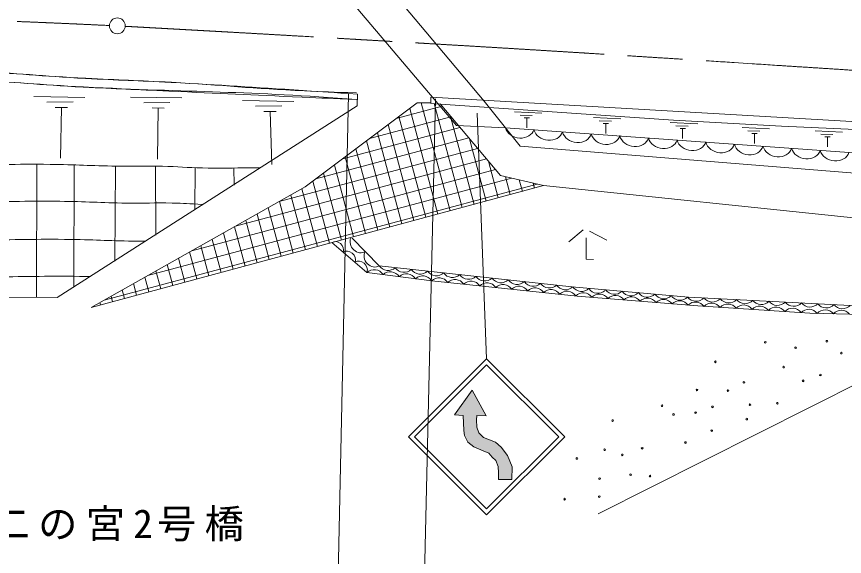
# Model space of a CAD drawing. Units: millimetres, scale not verified. Extents: x 40000 to 680000, y 20000 to 380000.
# Drawn here: x 275134 to 327770, y 276480 to 310823 of the extents above; entities that cross this region are included whole.
import ezdxf

# ---------------------------------------------------------------- set-up
doc = ezdxf.new("R2010")
doc.units = ezdxf.units.MM
doc.header["$LTSCALE"] = 1000
doc.linetypes.add('CHAIN', pattern=[18.5, 12, -1.5, 3.5, -1.5])
for name, color, linetype, lineweight in [('M-BGD', 7, 'Continuous', 13), ('M-BMK', 2, 'CHAIN', 13), ('M-BMK-SRVR', 3, 'Continuous', 13), ('M-STR-HTXT', 7, 'Continuous', 13), ('M-STR-STR1', 1, 'Continuous', 13), ('M-STR-STRC', 7, 'Continuous', 13)]:
    doc.layers.add(name, color=color, linetype=linetype, lineweight=lineweight)
doc.styles.add('ＭＳ ゴシック', font='')
doc.styles.get('ＭＳ ゴシック').set_extended_font_data('MS Gothic')

msp = doc.modelspace()

# ---------------------------------------------------------------- hatches: boundary and pattern name
at = {"layer": 'M-BGD'}
for points in [[(322682, 290103, 0.41421), (322736, 290049, 0.41421)], [(326602, 290172, 0.41421), (326656, 290118, 0.41421)], [(327519, 289416, 0.41421), (327573, 289362, 0.41421)], [(323851, 288522, 0.41421), (323905, 288468, 0.41421)], [(321321, 287554, 0.41421), (321375, 287500, 0.41421)], [(320313, 287027, 0.41421), (320367, 286973, 0.41421)], [(316118, 286064, 0.41421), (316172, 286010, 0.41421)], [(316852, 285514, 0.41421), (316906, 285460, 0.41421)], [(312978, 285125, 0.41421), (313032, 285071, 0.41421)], [(321505, 285216, 0.41421), (321559, 285162, 0.41421)], [(312469, 283263, 0.41421), (312523, 283209, 0.41421)], [(310704, 282713, 0.41421), (310758, 282659, 0.41421)], [(314120, 281682, 0.41421), (314174, 281628, 0.41421)], [(312148, 281430, 0.41421), (312202, 281376, 0.41421)], [(312126, 280284, 0.41421), (312180, 280230, 0.41421)]]:
    msp.add_hatch(color=256, dxfattribs=at).paths.add_polyline_path(points)
h = msp.add_hatch(color=256, dxfattribs=at)
edge = h.paths.add_edge_path()
edge.add_ellipse((324662, 289759), major_axis=(37.5, -38.9), ratio=1, start_angle=-133.9156, end_angle=46.0844)
h = msp.add_hatch(color=256, dxfattribs=at)
edge = h.paths.add_edge_path()
edge.add_ellipse((319565, 288860), major_axis=(37.5, -38.9), ratio=1, start_angle=-133.9156, end_angle=46.0844)
h = msp.add_hatch(color=256, dxfattribs=at)
edge = h.paths.add_edge_path()
edge.add_ellipse((326243, 288018), major_axis=(37.5, -38.9), ratio=1, start_angle=-133.9156, end_angle=46.0844)
h = msp.add_hatch(color=256, dxfattribs=at)
edge = h.paths.add_edge_path()
edge.add_ellipse((325143, 287651), major_axis=(37.5, -38.9), ratio=1, start_angle=-133.9156, end_angle=46.0844)
h = msp.add_hatch(color=256, dxfattribs=at)
edge = h.paths.add_edge_path()
edge.add_ellipse((318396, 287072), major_axis=(37.5, -38.9), ratio=1, start_angle=-133.9156, end_angle=46.0844)
h = msp.add_hatch(color=256, dxfattribs=at)
edge = h.paths.add_edge_path()
edge.add_ellipse((319381, 285995), major_axis=(37.5, -38.9), ratio=1, start_angle=-133.9156, end_angle=46.0844)
h = msp.add_hatch(color=256, dxfattribs=at)
edge = h.paths.add_edge_path()
edge.add_ellipse((321765, 286133), major_axis=(37.5, -38.9), ratio=1, start_angle=-133.9156, end_angle=46.0844)
h = msp.add_hatch(color=256, dxfattribs=at)
edge = h.paths.add_edge_path()
edge.add_ellipse((323507, 286225), major_axis=(37.5, -38.9), ratio=1, start_angle=-133.9156, end_angle=46.0844)
h = msp.add_hatch(color=256, dxfattribs=at)
edge = h.paths.add_edge_path()
edge.add_ellipse((318304, 285629), major_axis=(37.5, -38.9), ratio=1, start_angle=-133.9156, end_angle=46.0844)
h = msp.add_hatch(color=256, dxfattribs=at)
edge = h.paths.add_edge_path()
edge.add_ellipse((319335, 284483), major_axis=(37.5, -38.9), ratio=1, start_angle=-133.9156, end_angle=46.0844)
h = msp.add_hatch(color=256, dxfattribs=at)
edge = h.paths.add_edge_path()
edge.add_ellipse((317662, 283727), major_axis=(37.5, -38.9), ratio=1, start_angle=-133.9156, end_angle=46.0844)
h = msp.add_hatch(color=256, dxfattribs=at)
edge = h.paths.add_edge_path()
edge.add_ellipse((314911, 283360), major_axis=(37.5, -38.9), ratio=1, start_angle=-133.9156, end_angle=46.0844)
h = msp.add_hatch(color=256, dxfattribs=at)
edge = h.paths.add_edge_path()
edge.add_ellipse((313647, 282942), major_axis=(37.5, -38.9), ratio=1, start_angle=-133.9156, end_angle=46.0844)
h = msp.add_hatch(color=256, dxfattribs=at)
edge = h.paths.add_edge_path()
edge.add_ellipse((315412, 281590), major_axis=(37.5, -38.9), ratio=1, start_angle=-133.9156, end_angle=46.0844)
h = msp.add_hatch(color=256, dxfattribs=at)
edge = h.paths.add_edge_path()
edge.add_ellipse((309979, 280124), major_axis=(37.5, -38.9), ratio=1, start_angle=-133.9156, end_angle=46.0844)
at = {"layer": 'M-STR-STRC'}
msp.add_hatch(color=256, dxfattribs=at).paths.add_polyline_path([(303834, 283742), (303622, 284165), (303577, 284497), (303532, 285449), (302988, 285480), (304106, 287066), (304997, 285434), (304408, 285449), (304378, 285177), (304393, 284694), (304529, 284346), (304816, 284044), (305587, 283742), (305949, 283425), (306357, 282911), (306644, 282171), (306629, 281370), (305768, 281370), (305768, 281793), (305753, 282201), (305602, 282579), (305375, 282805), (305164, 283047), (304801, 283198), (304212, 283455)])

# ---------------------------------------------------------------- linework, layer by layer
at = {"layer": 'M-BGD'}
for p, q in [((296791, 305138), (296804, 305880)), ((276226, 305739), (279484, 305684)), ((277059, 305381), (278725, 305390)), ((282388, 305703), (285645, 305648)), ((283220, 305345), (284887, 305354)), ((289496, 305482), (292754, 305427)), ((293478, 299982), (300601, 305328)), ((300601, 305328), (301468, 305328)), ((302695, 298465), (300856, 305328)), ((316908, 304226), (301464, 305302)), ((301468, 305328), (301468, 305692)), ((301468, 305692), (359271, 302339)), ((304868, 305449), (306222, 303744)), ((277590, 305048), (278365, 305039)), ((277713, 292951), (296791, 305138)), ((277987, 305039), (277918, 301822)), ((283752, 305012), (284526, 305003)), ((284148, 305003), (284095, 301744)), ((290329, 305125), (291995, 305134)), ((290860, 304791), (291635, 304782)), ((291257, 304782), (291373, 301406)), ((299280, 304336), (302188, 305115)), ((301929, 298258), (300129, 304973)), ((303461, 298671), (301689, 305286)), ((302064, 305262), (305906, 300708)), ((306783, 304765), (308530, 304681)), ((297577, 303058), (302754, 304445)), ((301162, 298052), (299445, 304460)), ((304228, 298878), (302728, 304475)), ((307149, 304552), (307923, 304523)), ((307413, 304376), (307748, 304376)), ((307570, 304366), (307570, 303744)), ((311811, 304409), (313558, 304325)), ((295874, 301780), (303319, 303775)), ((300396, 297845), (298761, 303946)), ((306222, 303744), (339938, 301323)), ((312177, 304196), (312950, 304168)), ((312441, 304021), (312776, 304021)), ((312598, 304011), (312598, 303389)), ((316696, 304086), (318443, 304002)), ((323773, 303860), (316908, 304226)), ((317061, 303873), (317835, 303845)), ((321261, 303775), (323008, 303691)), ((329874, 303582), (323773, 303860)), ((299629, 297639), (298077, 303433)), ((317326, 303698), (317661, 303698)), ((317483, 303688), (317483, 303065)), ((321627, 303562), (322401, 303534)), ((321891, 303387), (322226, 303387)), ((322048, 303377), (322048, 302754)), ((325901, 303557), (327648, 303473)), ((326267, 303344), (327040, 303316)), ((294171, 300502), (303885, 303104)), ((298863, 297432), (297393, 302919)), ((304994, 299084), (303932, 303048)), ((326531, 303168), (326866, 303168)), ((326688, 303158), (326688, 302536)), ((291830, 299053), (304450, 302434)), ((298096, 297226), (296708, 302406)), ((307148, 302579), (332136, 300561)), ((289050, 297486), (305016, 301764)), ((297330, 297020), (296024, 301892)), ((305761, 299290), (305136, 301621)), ((276434, 301426), (276406, 292960)), ((278802, 301343), (278774, 293628)), ((281421, 301287), (281393, 295272)), ((283964, 301288), (283992, 296915)), ((286270, 295919), (305581, 301094)), ((286499, 301204), (286471, 298531)), ((288951, 301204), (288978, 300090)), ((296564, 296813), (295340, 301379)), ((295797, 296607), (294656, 300866)), ((305906, 300708), (308640, 300066)), ((306527, 299497), (306223, 300634)), ((308640, 300066), (279884, 292320)), ((280711, 292786), (308235, 300161)), ((283491, 294353), (306601, 300545)), ((295031, 296400), (293972, 300352)), ((307294, 299703), (307100, 300428)), ((308060, 299910), (307976, 300222)), ((308640, 300066), (345642, 296224)), ((279884, 292320), (293478, 299982)), ((294264, 296194), (293279, 299870)), ((292731, 295781), (291851, 299065)), ((293498, 295987), (292565, 299467)), ((291965, 295574), (291138, 298662)), ((291199, 295368), (290424, 298260)), ((289666, 294955), (288996, 297455)), ((290432, 295161), (289710, 297858)), ((288899, 294749), (288282, 297053)), ((311169, 297251), (310256, 296500)), ((311567, 297164), (312654, 296601)), ((288133, 294542), (287568, 296651)), ((295177, 296440), (297414, 294548)), ((296466, 296730), (298192, 294961)), ((311344, 296739), (311344, 295393)), ((286600, 294129), (286140, 295846)), ((287366, 294336), (286854, 296248)), ((285834, 293923), (285426, 295444)), ((311344, 295393), (311808, 295373)), ((285067, 293716), (284712, 295041)), ((298192, 294961), (310431, 293637)), ((283534, 293303), (283284, 294237)), ((284301, 293510), (283998, 294639)), ((297414, 294548), (301529, 294015)), ((282768, 293097), (282570, 293834)), ((301529, 294015), (310785, 293045)), ((282001, 292891), (281856, 293432)), ((310431, 293637), (317859, 292981)), ((268836, 293014), (277713, 292951)), ((281235, 292684), (281142, 293029)), ((310785, 293045), (318449, 292414)), ((317859, 292981), (331189, 292291)), ((280469, 292478), (280428, 292627)), ((318449, 292414), (325568, 291953)), ((325568, 291953), (330617, 291830)), ((336704, 291567), (312122, 279189))]:
    msp.add_line(p, q, dxfattribs=at)
at = {"layer": 'M-BGD', "color": 3}
msp.add_line((306222, 303744), (307148, 302579), dxfattribs=at)
at = {"layer": 'M-BGD'}
for centre in [(322736, 290103), (326656, 290172), (324662, 289759), (327573, 289416), (319565, 288860), (323905, 288522), (326243, 288018), (321375, 287554), (325143, 287651), (318396, 287072), (320367, 287027), (316172, 286064), (319381, 285995), (321765, 286133), (323507, 286225), (316906, 285514), (318304, 285629), (313032, 285125), (321559, 285216), (319335, 284483), (317662, 283727), (312523, 283263), (314911, 283360), (310758, 282713), (313647, 282942), (314174, 281682), (315412, 281590), (312202, 281430), (309979, 280124), (312180, 280284)]:
    msp.add_circle(centre, 54, dxfattribs=at)
for centre, major_axis, ratio, start_param, end_param in [((307132, 303875), (926, -141), 0.832426, 3.490121, 6.166735), ((308943, 303732), (-922, 163), 0.832426, 0.348528, 3.025143), ((310756, 303591), (921, -187), 0.828185, 3.521387, 6.232223), ((312581, 303475), (921, -187), 0.828185, 3.521387, 6.232223), ((314400, 303339), (921, -187), 0.828185, 3.521387, 6.232223), ((316221, 303208), (-921, 187), 0.828185, 0.379794, 3.070422), ((318042, 303077), (921, -187), 0.828185, 3.521387, 6.232223), ((319862, 302945), (-921, 187), 0.828185, 0.379794, 3.070422), ((321683, 302814), (-921, 187), 0.828185, 0.379794, 3.070422), ((323503, 302683), (921, -187), 0.828185, 3.521387, 6.212015), ((325324, 302552), (921, -187), 0.828185, 3.521387, 6.212015), ((327145, 302420), (-921, 187), 0.828185, 0.379794, 3.070422), ((295480, 296063), (-339, 346), 0.832426, 3.490121, 6.166735), ((296927, 296395), (429, -483), 0.832426, 3.490121, 6.166735), ((296216, 295439), (-356, 363), 0.832426, 3.490121, 6.166735), ((297814, 295486), (-429, 483), 0.832426, 0.237754, 3.025143), ((296970, 294797), (-356, 363), 0.832426, 3.490121, 6.166735), ((298763, 295367), (-364, -600), 0.97987, 5.865324, 7.546764), ((299783, 295252), (-364, -600), 0.97987, 5.865324, 7.546764), ((297864, 294026), (191, 673), 0.978108, 5.57339, 7.282534), ((298888, 293893), (191, 673), 0.978108, 5.57339, 7.282534), ((299922, 293760), (191, 673), 0.978108, 5.57339, 7.282534), ((300802, 295136), (364, 601), 0.975865, 2.721785, 4.433316), ((300946, 293628), (191, 673), 0.978108, 5.57339, 7.282534), ((301837, 295033), (364, 601), 0.975865, 2.721785, 4.415084), ((302862, 294921), (364, 601), 0.975865, 2.721785, 4.417307), ((303888, 294810), (364, 601), 0.975865, 2.721785, 4.417307), ((304914, 294699), (364, 601), 0.975865, 2.721785, 4.417307), ((301983, 293506), (-175, -678), 0.978108, 2.431797, 4.140942), ((303001, 293399), (-175, -678), 0.978108, 2.431797, 4.140942), ((304019, 293292), (-175, -678), 0.978108, 2.431797, 4.140942), ((305037, 293186), (-175, -678), 0.978108, 2.431797, 4.140942), ((305940, 294588), (364, 601), 0.975865, 2.721785, 4.417307), ((306055, 293079), (-175, -678), 0.978108, 2.431797, 4.140942), ((306966, 294477), (364, 601), 0.975865, 2.721785, 4.417307), ((307993, 294366), (364, 601), 0.975865, 2.721785, 4.417307), ((309019, 294255), (364, 601), 0.975865, 2.721785, 4.417307), ((310045, 294144), (364, 601), 0.975865, 2.721785, 4.417307), ((307073, 292972), (-175, -678), 0.978108, 2.431797, 4.140942), ((308091, 292866), (-175, -678), 0.978108, 2.431797, 4.140942), ((309109, 292759), (-175, -678), 0.978108, 2.431797, 4.140942), ((310127, 292652), (-175, -678), 0.978108, 2.431797, 4.140942), ((311071, 294033), (364, 601), 0.975865, 2.721785, 4.417307), ((311156, 292555), (160, 681), 0.978108, 5.57339, 7.282534), ((312097, 293922), (364, 601), 0.975865, 2.721785, 4.417307), ((312176, 292470), (160, 681), 0.978108, 5.57339, 7.282534), ((313163, 293850), (364, 601), 0.975865, 2.721785, 4.455918), ((314208, 293758), (364, 601), 0.973418, 2.720463, 4.450499), ((315250, 293663), (364, 601), 0.973418, 2.720463, 4.450499), ((313197, 292384), (160, 681), 0.978108, 5.57339, 7.282534), ((314217, 292299), (160, 681), 0.978108, 5.57339, 7.282534), ((315234, 292217), (160, 681), 0.978108, 5.57339, 7.282534), ((316293, 293569), (364, 601), 0.973418, 2.720463, 4.450499), ((316253, 292133), (160, 681), 0.978108, 5.57339, 7.282534), ((317335, 293475), (364, 601), 0.973418, 2.720463, 4.450499), ((317273, 292048), (160, 681), 0.978108, 5.57339, 7.282534), ((318355, 293409), (-333, -619), 0.973418, 5.862056, 7.592092), ((318292, 291966), (160, 681), 0.978108, 5.57339, 7.282534), ((319395, 293362), (333, 619), 0.973418, 2.720463, 4.42547), ((320428, 293309), (333, 619), 0.973418, 2.720463, 4.42547), ((321462, 293255), (333, 619), 0.973418, 2.720463, 4.42547), ((322495, 293202), (333, 619), 0.973418, 2.720463, 4.42547), ((323529, 293148), (333, 619), 0.973418, 2.720463, 4.42547), ((324562, 293095), (333, 619), 0.973418, 2.720463, 4.42547), ((319325, 291893), (142, 685), 0.978108, 5.57339, 7.282534), ((320347, 291835), (142, 685), 0.978108, 5.57339, 7.282534), ((321369, 291778), (-142, 688), 0.93962, 5.15608, 6.894188), ((322379, 291708), (-179, -677), 0.975824, 2.460519, 4.197735), ((323421, 291639), (-179, -677), 0.975824, 2.460519, 4.197735), ((324461, 291571), (-179, -677), 0.975824, 2.460519, 4.197735), ((325502, 291504), (179, 677), 0.975824, 5.641617, 7.339327), ((325596, 293041), (333, 619), 0.973418, 2.720463, 4.42547), ((326536, 291469), (-164, -680), 0.975824, 2.500024, 4.197735), ((326629, 292988), (333, 619), 0.973418, 2.720463, 4.42547), ((327561, 291445), (-164, -680), 0.975824, 2.500024, 4.197735), ((327662, 292934), (333, 619), 0.973418, 2.720463, 4.42547)]:
    msp.add_ellipse(centre, major_axis=major_axis, ratio=ratio, start_param=start_param, end_param=end_param, dxfattribs=at)
for points, knots in [([(206493, 300453), (207629, 300932), (207966, 301047), (208924, 301393), (211277, 302243), (212671, 302487), (215090, 303124), (217172, 303671), (218351, 303928), (220454, 304390), (222574, 304856), (223765, 305102), (225902, 305488), (228049, 305876), (229254, 306081), (231416, 306378), (233784, 306702), (235119, 306819), (237498, 307053), (239607, 307260), (240789, 307371), (242903, 307518), (244738, 307645), (245766, 307712), (247604, 307771), (249468, 307831), (250513, 307833), (252377, 307813), (254324, 307792), (255414, 307750), (257360, 307686), (260602, 307581), (262414, 307417), (265656, 307349), (268279, 307295), (269750, 307383), (272371, 307307), (275163, 307227), (276720, 307030), (279509, 306885), (281636, 306775), (282829, 306742), (284957, 306632), (288239, 306462), (290077, 306335), (293356, 306116), (294703, 306026), (295127, 305999), (296804, 305880)], [0, 0, 0, 0, 1, 1, 1, 2, 2, 2, 3, 3, 3, 4, 4, 4, 5, 5, 5, 6, 6, 6, 7, 7, 7, 8, 8, 8, 9, 9, 9, 10, 10, 10, 11, 11, 11, 12, 12, 12, 13, 13, 13, 14, 14, 14, 15, 15, 15, 16, 16, 16, 16]), ([(206516, 300462), (207653, 300942), (207990, 301056), (208948, 301402), (211300, 302252), (212694, 302497), (215114, 303133), (217195, 303681), (218375, 303938), (220477, 304400), (222597, 304865), (223789, 305111), (225925, 305497), (228072, 305885), (229278, 306091), (231440, 306387), (233808, 306712), (235143, 306829), (237521, 307063), (239630, 307270), (240813, 307380), (242927, 307527), (244761, 307654), (245790, 307721), (247628, 307780), (249491, 307840), (250536, 307843), (252400, 307823), (254347, 307802), (255438, 307759), (257384, 307696), (260625, 307590), (262437, 307426), (265680, 307359), (268302, 307305), (269773, 307392), (272395, 307317), (275187, 307237), (276743, 307039), (279532, 306895), (281660, 306784), (282853, 306754), (284980, 306641), (288288, 306466), (290134, 306240), (293443, 306093), (294730, 306036), (295144, 306014), (296738, 305966)], [0, 0, 0, 0, 1, 1, 1, 2, 2, 2, 3, 3, 3, 4, 4, 4, 5, 5, 5, 6, 6, 6, 7, 7, 7, 8, 8, 8, 9, 9, 9, 10, 10, 10, 11, 11, 11, 12, 12, 12, 13, 13, 13, 14, 14, 14, 15, 15, 15, 16, 16, 16, 16]), ([(206368, 299879), (207492, 300372), (207832, 300490), (208784, 300842), (211130, 301711), (212531, 301937), (214950, 302573), (217032, 303121), (218211, 303378), (220314, 303840), (222434, 304305), (223626, 304552), (225762, 304938), (227909, 305326), (229115, 305531), (231276, 305827), (233644, 306152), (234979, 306269), (237358, 306503), (239467, 306710), (240649, 306821), (242764, 306967), (244598, 307094), (245627, 307162), (247465, 307221), (249328, 307280), (250373, 307283), (252237, 307263), (254184, 307242), (255274, 307200), (257220, 307136), (260462, 307030), (262274, 306866), (265517, 306799), (268139, 306745), (269610, 306832), (272232, 306757), (275023, 306677), (276580, 306480), (279369, 306335), (281496, 306224), (282689, 306179), (284817, 306082), (288126, 305929), (289979, 305836), (293288, 305694), (294650, 305635), (295076, 305616), (296774, 305546)], [0, 0, 0, 0, 1, 1, 1, 2, 2, 2, 3, 3, 3, 4, 4, 4, 5, 5, 5, 6, 6, 6, 7, 7, 7, 8, 8, 8, 9, 9, 9, 10, 10, 10, 11, 11, 11, 12, 12, 12, 13, 13, 13, 14, 14, 14, 15, 15, 15, 16, 16, 16, 16]), ([(206376, 299912), (207513, 300392), (207850, 300506), (208808, 300852), (211161, 301702), (212555, 301947), (214974, 302583), (217056, 303130), (218235, 303388), (220337, 303849), (222458, 304315), (223649, 304561), (225785, 304947), (227932, 305335), (229138, 305541), (231300, 305837), (233668, 306161), (235003, 306279), (237381, 306512), (239490, 306720), (240673, 306830), (242787, 306977), (244622, 307104), (245650, 307171), (247488, 307230), (249351, 307290), (250396, 307292), (252260, 307272), (254208, 307251), (255298, 307209), (257244, 307146), (260485, 307040), (262298, 306876), (265540, 306809), (268163, 306754), (269634, 306862), (272255, 306767), (275046, 306665), (276603, 306485), (279393, 306344), (286180, 306003), (289999, 306081), (296774, 305546), (296784, 305546), (296787, 305546), (296798, 305545)], [0, 0, 0, 0, 1, 1, 1, 2, 2, 2, 3, 3, 3, 4, 4, 4, 5, 5, 5, 6, 6, 6, 7, 7, 7, 8, 8, 8, 9, 9, 9, 10, 10, 10, 11, 11, 11, 12, 12, 12, 13, 13, 13, 14, 14, 14, 15, 15, 15, 15]), ([(215378, 297246), (216466, 297546), (216758, 297620), (217647, 297840), (219123, 298204), (219966, 298336), (221450, 298664), (222766, 298955), (223495, 299157), (224817, 299420), (226236, 299701), (227040, 299808), (228468, 300041), (229898, 300274), (230696, 300427), (232133, 300613), (233533, 300795), (234324, 300834), (235729, 300980), (237254, 301138), (238104, 301269), (239632, 301393), (240972, 301502), (241726, 301504), (243068, 301577), (244557, 301657), (245389, 301748), (246880, 301784), (248553, 301824), (249490, 301787), (251163, 301761), (252734, 301736), (253612, 301677), (255182, 301647), (257159, 301609), (258267, 301626), (260244, 301601), (262942, 301567), (264453, 301536), (267150, 301487), (268841, 301455), (269788, 301404), (271480, 301395), (273738, 301382), (275004, 301446), (277262, 301420), (278918, 301401), (279844, 301331), (281500, 301305), (282636, 301288), (283273, 301334), (284409, 301305), (285403, 301281), (285957, 301205), (286951, 301191), (287971, 301177), (288543, 301191), (289563, 301191), (289974, 301191), (290103, 301191), (290617, 301191)], [0, 0, 0, 0, 1, 1, 1, 2, 2, 2, 3, 3, 3, 4, 4, 4, 5, 5, 5, 6, 6, 6, 7, 7, 7, 8, 8, 8, 9, 9, 9, 10, 10, 10, 11, 11, 11, 12, 12, 12, 13, 13, 13, 14, 14, 14, 15, 15, 15, 16, 16, 16, 17, 17, 17, 18, 18, 18, 19, 19, 19, 20, 20, 20, 20]), ([(216004, 294898), (217092, 295198), (217384, 295272), (218274, 295491), (219749, 295856), (220593, 295987), (222076, 296316), (223393, 296607), (224121, 296809), (225444, 297071), (226862, 297352), (227666, 297460), (229094, 297693), (230524, 297926), (231322, 298079), (232759, 298265), (234159, 298447), (234951, 298485), (236355, 298631), (237880, 298790), (238730, 298921), (240259, 299045), (241598, 299154), (242353, 299156), (243695, 299228), (245184, 299308), (246016, 299400), (247506, 299436), (249179, 299476), (250117, 299439), (251790, 299413), (253360, 299388), (254238, 299329), (255808, 299299), (257785, 299260), (258893, 299278), (260871, 299253), (263568, 299219), (265079, 299188), (267777, 299138), (269468, 299107), (270415, 299056), (272106, 299047), (274365, 299034), (275630, 299098), (277888, 299072), (279544, 299052), (280471, 298984), (282126, 298957), (283262, 298939), (283899, 298987), (285035, 298957), (285799, 298937), (286049, 298928), (286988, 298877)], [0, 0, 0, 0, 1, 1, 1, 2, 2, 2, 3, 3, 3, 4, 4, 4, 5, 5, 5, 6, 6, 6, 7, 7, 7, 8, 8, 8, 9, 9, 9, 10, 10, 10, 11, 11, 11, 12, 12, 12, 13, 13, 13, 14, 14, 14, 15, 15, 15, 16, 16, 16, 17, 17, 17, 18, 18, 18, 18]), ([(216709, 292472), (217797, 292772), (218089, 292845), (218979, 293065), (220454, 293429), (221297, 293561), (222781, 293889), (224097, 294180), (224826, 294383), (226148, 294645), (227567, 294926), (228371, 295033), (229799, 295266), (231229, 295499), (232027, 295652), (233464, 295838), (234864, 296020), (235656, 296059), (237060, 296205), (238585, 296363), (239435, 296494), (240963, 296618), (242303, 296727), (243057, 296729), (244399, 296802), (245888, 296882), (246720, 296973), (248211, 297009), (249884, 297049), (250822, 297012), (252495, 296986), (254065, 296962), (254943, 296903), (256513, 296872), (258490, 296834), (259598, 296851), (261575, 296826), (264273, 296792), (265784, 296761), (268481, 296712), (270173, 296680), (271119, 296630), (272811, 296620), (275069, 296608), (276335, 296679), (278593, 296645), (280249, 296620), (281175, 296553), (282831, 296531), (283017, 296528), (283076, 296526), (283307, 296525)], [0, 0, 0, 0, 1, 1, 1, 2, 2, 2, 3, 3, 3, 4, 4, 4, 5, 5, 5, 6, 6, 6, 7, 7, 7, 8, 8, 8, 9, 9, 9, 10, 10, 10, 11, 11, 11, 12, 12, 12, 13, 13, 13, 14, 14, 14, 15, 15, 15, 16, 16, 16, 17, 17, 17, 17]), ([(217257, 290123), (218345, 290423), (218637, 290497), (219527, 290716), (221002, 291081), (221845, 291212), (223329, 291541), (224645, 291832), (225374, 292034), (226696, 292296), (228115, 292578), (228919, 292685), (230347, 292918), (231777, 293151), (232575, 293304), (234012, 293490), (235412, 293672), (236204, 293710), (237608, 293857), (239133, 294015), (239983, 294146), (241511, 294270), (242851, 294379), (243605, 294381), (244947, 294453), (246436, 294534), (247269, 294625), (248759, 294661), (250432, 294701), (251370, 294664), (253043, 294638), (254613, 294613), (255491, 294554), (257061, 294524), (259038, 294485), (260146, 294503), (262124, 294478), (264821, 294444), (266332, 294413), (269030, 294363), (270721, 294332), (271667, 294277), (273359, 294272), (275617, 294265), (276883, 294322), (279141, 294297), (279401, 294294), (279483, 294294), (279805, 294288)], [0, 0, 0, 0, 1, 1, 1, 2, 2, 2, 3, 3, 3, 4, 4, 4, 5, 5, 5, 6, 6, 6, 7, 7, 7, 8, 8, 8, 9, 9, 9, 10, 10, 10, 11, 11, 11, 12, 12, 12, 13, 13, 13, 14, 14, 14, 15, 15, 15, 16, 16, 16, 16])]:
    msp.add_open_spline(points, degree=3, knots=knots, dxfattribs=at)
at = {"layer": 'M-BMK'}
for points, knots in [([(184975, 295869), (189450, 298055), (192476, 299401), (198120, 301445), (203701, 303466), (206874, 304499), (212612, 306020), (218828, 307667), (222355, 308519), (228725, 309395), (236148, 310417), (240360, 310681), (247851, 310892), (256892, 311147), (261966, 310965), (271006, 310660), (274765, 310534), (277998, 310399), (281039, 310251)], [0, 0, 0, 0, 1, 1, 1, 2, 2, 2, 3, 3, 3, 4, 4, 4, 5, 5, 5, 6, 6, 6, 6]), ([(282037, 310202), (291397, 309685), (293757, 309545), (301268, 309106), (316941, 308190), (325712, 307531), (341384, 306598), (356636, 305691), (361432, 305427), (380438, 304385)], [0, 0, 0, 0, 1, 1, 1, 2, 2, 2, 3, 3, 3, 3])]:
    msp.add_open_spline(points, degree=3, knots=knots, dxfattribs=at)
at = {"layer": 'M-BMK-SRVR'}
msp.add_circle((281541, 310233), 500, dxfattribs=at)
at = {"layer": 'M-STR-HTXT'}
for p, q in [((296245, 305893), (294623, 230639)), ((301771, 305593), (300031, 230590))]:
    msp.add_line(p, q, dxfattribs=at)
at = {"layer": 'M-STR-STR1'}
for p, q in [((288752, 320835), (303110, 303902)), ((298085, 313516), (304868, 305449)), ((303110, 303902), (306222, 303744))]:
    msp.add_line(p, q, dxfattribs=at)
at = {"layer": 'M-STR-STRC'}
for p, q in [((304429, 304677), (305020, 289046)), ((300056, 284082), (305020, 289046)), ((305020, 289046), (309984, 284082)), ((300438, 284082), (305020, 288664)), ((305020, 288664), (309602, 284082)), ((305020, 279119), (300056, 284082)), ((305020, 279500), (300438, 284082)), ((309984, 284082), (305020, 279119)), ((309602, 284082), (305020, 279500))]:
    msp.add_line(p, q, dxfattribs=at)
msp.add_lwpolyline([(306629, 281370), (306644, 282171), (306357, 282911), (305949, 283425), (305587, 283742), (304816, 284044), (304529, 284346), (304393, 284694), (304378, 285177), (304408, 285449), (304997, 285434), (304106, 287066), (302988, 285480), (303532, 285449), (303577, 284497), (303622, 284165), (303834, 283742), (304212, 283455), (304801, 283198), (305164, 283047), (305375, 282805), (305602, 282579), (305753, 282201), (305768, 281793), (305768, 281370)], close=True, dxfattribs=at)

# ---------------------------------------------------------------- texts
at = {"layer": 'M-STR-HTXT', "insert": (258352, 277440), "char_height": 1833, "attachment_point": 7, "style": 'ＭＳ ゴシック'}
msp.add_mtext('\\T1.21;橋\u3000\u3000名\u3000二の宮2号橋', dxfattribs=at)

doc.saveas('drawing.dxf')
